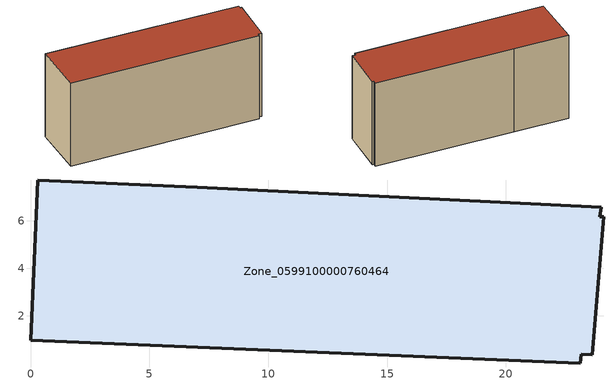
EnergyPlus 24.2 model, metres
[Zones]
Zone_0599100000760464
 floor ground (C_G): 23.64,0.37 23.18,0.38 23.13,0.02 0,0.97 0.3,7.72 7.01,7.41 24.01,6.58 23.96,6.18 24.13,6.17 z1.58
 wall outside (C_F): 0.3,7.72 0,0.97 23.13,0.02 23.18,0.38 23.64,0.37 24.13,6.17 23.96,6.18 24.01,6.58 7.01,7.41 0.3,7.72 z1.58:12.47
 roof outside (C_R): 23.18,0.38 23.64,0.37 24.13,6.17 23.96,6.18 24.01,6.58 7.01,7.41 0.3,7.72 0,0.97 23.13,0.02 z12.47
[BUILDING]
Pand.0599100000760464: North Axis=0; Terrain=City; Loads Convergence Tolerance Value=0.04; Temperature Convergence Tolerance Value=0.4; Solar Distribution=FullExterior; Maximum Number of Warmup Days=25; Minimum Number of Warmup Days=1
[Site:Location]
Rotterdam.The.Hague.AP_ZH_NLD Design_Conditions: Latitude=51.96; Longitude=4.45; Time Zone=1; Elevation=-4.5
[SITE:GROUNDTEMPERATURE:BUILDINGSURFACE]
18, 18, 18, 18, 18, 18, 18, 18, 18, 18, 18, 18
[MATERIAL] Thermal Absorptance=0.9; Solar Absorptance=0.7; Visible Absorptance=0.7
Name | Roughness | Thickness | Conductivity | Density | Specific Heat
G.TI.1946 | MediumSmooth | 0.15 | 1 | 540 | 1210
F.TI.1946 | Rough | 0.3 | 0.857143 | 1920 | 840
R.TI.1946 | MediumRough | 0.2 | 0.1 | 1500 | 1000
[CONSTRUCTION]
C_G: G.TI.1946
C_F: F.TI.1946
C_R: R.TI.1946
[ZONE]
Zone_0599100000760464: Type=1; Multiplier=1; Ceiling Height=Autocalculate; Volume=Autocalculate; Floor Area=autocalculate; Part of Total Floor Area=Yes
[ZONEINFILTRATION:DESIGNFLOWRATE]
Infil_Zone_0599100000760464: Zone or ZoneList or Space or SpaceList=Zone_0599100000760464; Schedule=AlwaysOn; Design Flow Rate Calculation Method=Flow/Area; Flow Rate per Floor Area=0.003; Constant Term Coefficient=1; Temperature Term Coefficient=0; Velocity Term Coefficient=0; Velocity Squared Term Coefficient=0
[HVACTEMPLATE:ZONE:IDEALLOADSAIRSYSTEM]
Zone_0599100000760464: Maximum Heating Supply Air Temperature=50; Minimum Cooling Supply Air Temperature=13; Maximum Heating Supply Air Humidity Ratio=0.0156; Minimum Cooling Supply Air Humidity Ratio=0.0077; Heating Limit=NoLimit; Cooling Limit=NoLimit; Dehumidification Control Type=ConstantSensibleHeatRatio; Cooling Sensible Heat Ratio=0.7; Dehumidification Setpoint=60; Humidification Control Type=None; Humidification Setpoint=30; Outdoor Air Method=None; Outdoor Air Flow Rate per Person=0.00944; Outdoor Air Flow Rate per Zone Floor Area=0; Outdoor Air Flow Rate per Zone=0; Demand Controlled Ventilation Type=None; Outdoor Air Economizer Type=NoEconomizer; Heat Recovery Type=None; Sensible Heat Recovery Effectiveness=0.7; Latent Heat Recovery Effectiveness=0.65
[ZONECONTROL:THERMOSTAT]
ThermostatControl_Zone_0599100000760464: Zone or ZoneList=Zone_0599100000760464; Control Type Schedule=DualSetpointControlType; Control 1=Thermostat_Zone_0599100000760464; Temperature Difference Between Cutout And Setpoint=0
[THERMOSTATSETPOINT:DUALSETPOINT]
Thermostat_Zone_0599100000760464: Heating Setpoint Temperature Schedule=HeatingSetpoint_Zone_0599100000760464; Cooling Setpoint Temperature Schedule=CoolingSetpoint_Zone_0599100000760464
[SCHEDULE:COMPACT]
HeatingSetpoint_Zone_0599100000760464: Through: 12/31, For: AllDays, Until: 24:00, 21
CoolingSetpoint_Zone_0599100000760464: Through: 12/31, For: AllDays, Until: 24:00, 24
DualSetpointControlType: Through: 12/31, For: AllDays, Until: 24:00, 4
AlwaysOn: Through: 12/31, For: AllDays, Until: 24:00, 1
